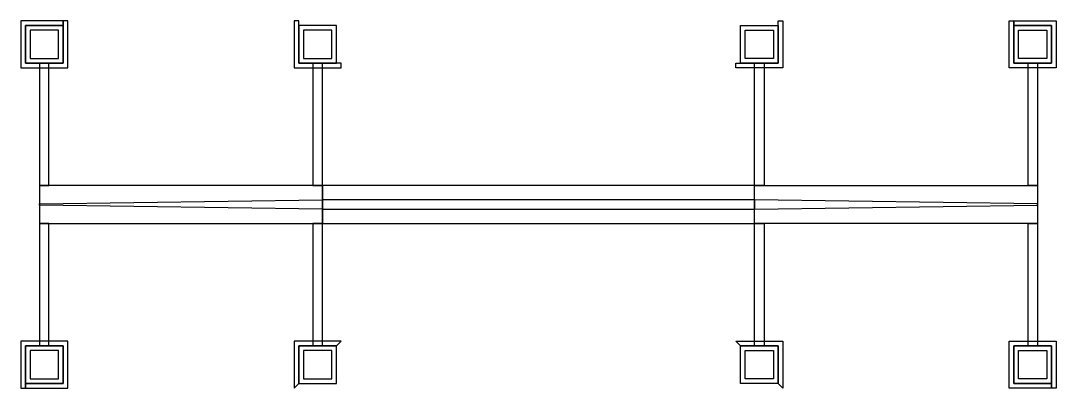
# Model space of a CAD drawing. Extents: x -40 to 70, y 15 to 54.
import ezdxf

# ---------------------------------------------------------------- set-up
doc = ezdxf.new("R2010")
doc.units = 0
doc.layers.get('0').update_dxf_attribs({"linetype": 'CONTINUOUS'})
for name, color, linetype in [('Oxide_FTE_drawing', 7, 'CONTINUOUS'), ('Poly_FTE', 7, 'CONTINUOUS'), ('Poly_PTE', 7, 'CONTINUOUS'), ('Si_FTE', 7, 'CONTINUOUS')]:
    doc.layers.add(name, color=color, linetype=linetype)

# ---------------------------------------------------------------- blocks, each defined once
blk = doc.blocks.new('CouplerInlet')
at = {"layer": 'Poly_FTE'}
blk.add_lwpolyline([(-33.954, 45.646), (-3.954, 45.646), (-3.954, 49.646), (-33.954, 49.646)], close=True, dxfattribs=at)
at = {"layer": 'Poly_PTE'}
blk.add_lwpolyline([(-33.954, 47.721), (-3.954, 48.146), (-3.954, 47.146), (-33.954, 47.571)], close=True, dxfattribs=at)
blk = doc.blocks.new('AnchorBeam_L13W1')
at = {"layer": 'Oxide_FTE_drawing'}
blk.add_lwpolyline([(-34.954, 29.146), (-31.954, 29.146), (-31.954, 32.146), (-34.954, 32.146)], close=True, dxfattribs=at)
at = {"layer": 'Poly_FTE'}
for points in [[(-33.954, 32.646), (-32.954, 32.646), (-32.954, 45.646), (-33.954, 45.646)], [(-35.454, 28.646), (-31.454, 28.646), (-31.454, 32.646), (-35.454, 32.646)]]:
    blk.add_lwpolyline(points, close=True, dxfattribs=at)
at = {"layer": 'Si_FTE'}
blk.add_lwpolyline([(-35.954, 28.146), (-35.454, 28.146), (-35.454, 32.646), (-31.454, 32.646), (-31.454, 28.646), (-35.454, 28.646), (-35.454, 28.146), (-30.954, 28.146), (-30.954, 33.146), (-35.954, 33.146)], close=True, dxfattribs=at)
blk = doc.blocks.new('AnchoredCouplerInlet_woComb')
at = {"layer": 'Oxide_FTE_drawing'}
for points in [[(-5.954, 63.146), (-2.954, 63.146), (-2.954, 66.146), (-5.954, 66.146)], [(-5.954, 29.146), (-2.954, 29.146), (-2.954, 32.146), (-5.954, 32.146)]]:
    blk.add_lwpolyline(points, close=True, dxfattribs=at)
at = {"layer": 'Poly_FTE'}
for points in [[(-6.454, 62.646), (-2.454, 62.646), (-2.454, 66.646), (-6.454, 66.646)], [(-4.954, 49.646), (-3.954, 49.646), (-3.954, 62.646), (-4.954, 62.646)], [(-4.954, 32.646), (-3.954, 32.646), (-3.954, 45.646), (-4.954, 45.646)], [(-6.454, 28.646), (-2.454, 28.646), (-2.454, 32.646), (-6.454, 32.646)]]:
    blk.add_lwpolyline(points, close=True, dxfattribs=at)
at = {"layer": 'Si_FTE'}
for points in [[(-1.954, 62.646), (-6.454, 62.646), (-6.454, 67.146), (-6.954, 67.146), (-6.954, 62.146), (-1.954, 62.146)], [(-6.954, 28.146), (-6.454, 28.646), (-6.454, 32.646), (-2.454, 32.646), (-1.954, 33.146), (-6.954, 33.146)]]:
    blk.add_lwpolyline(points, close=True, dxfattribs=at)
at = {"rotation": 180}
blk.add_blockref('AnchorBeam_L13W1', (-66.908, 95.292), dxfattribs=at)
for name in ['CouplerInlet', 'AnchorBeam_L13W1']:
    blk.add_blockref(name, (0, 0))
blk = doc.blocks.new('CouplerBody')
at = {"layer": 'Poly_FTE'}
blk.add_lwpolyline([(20.817, 22.054), (66.661, 22.054), (66.661, 26.054), (20.817, 26.054)], close=True, dxfattribs=at)
at = {"layer": 'Poly_PTE'}
blk.add_lwpolyline([(20.817, 23.554), (66.661, 23.554), (66.661, 24.554), (20.817, 24.554)], close=True, dxfattribs=at)

msp = doc.modelspace()

# ---------------------------------------------------------------- block references
for name, p in [('AnchoredCouplerInlet_woComb', (-4.001, -12.999)), ('CouplerBody', (-28.772, 10.593))]:
    msp.add_blockref(name, p)
at = {"xscale": -1}
msp.add_blockref('AnchoredCouplerInlet_woComb', (33.935, -12.999), dxfattribs=at)

doc.saveas('drawing.dxf')
